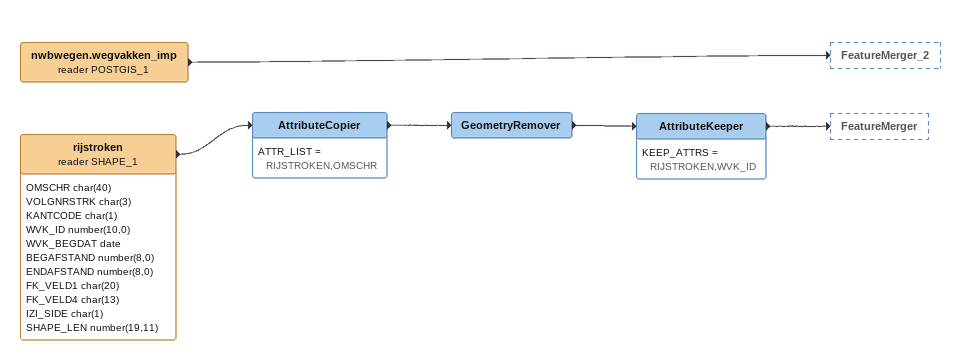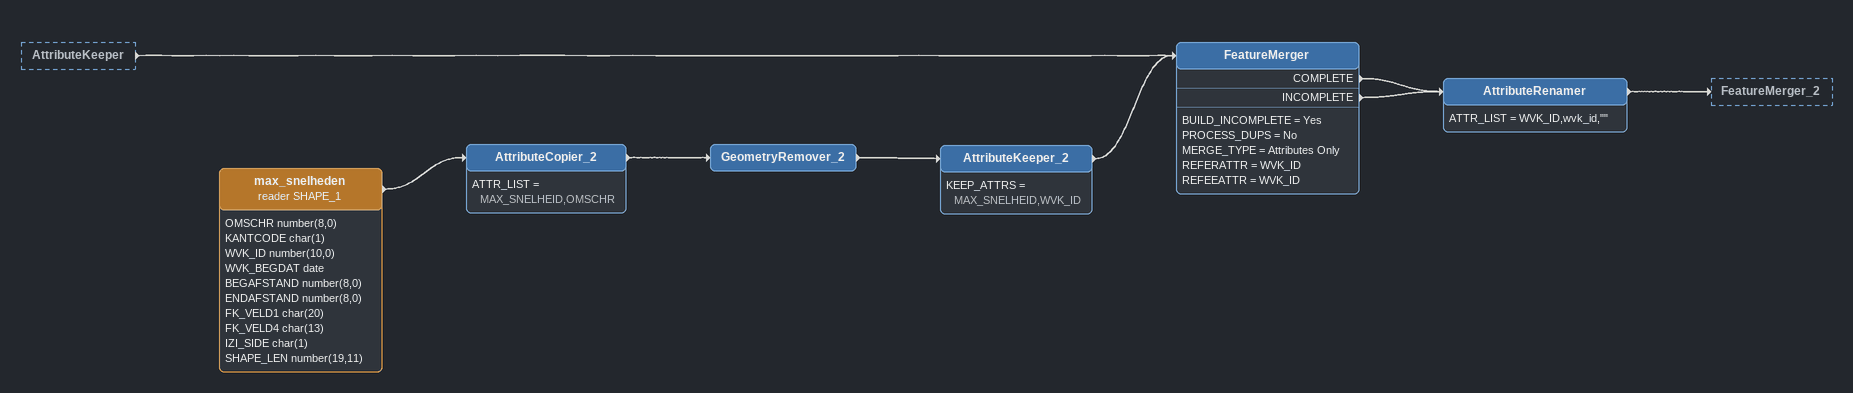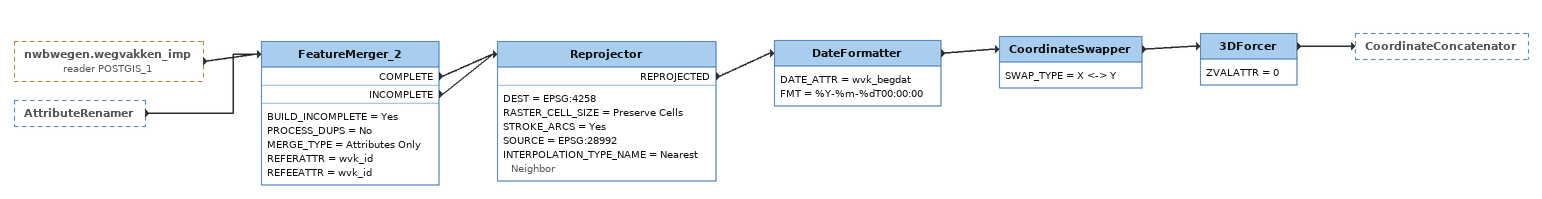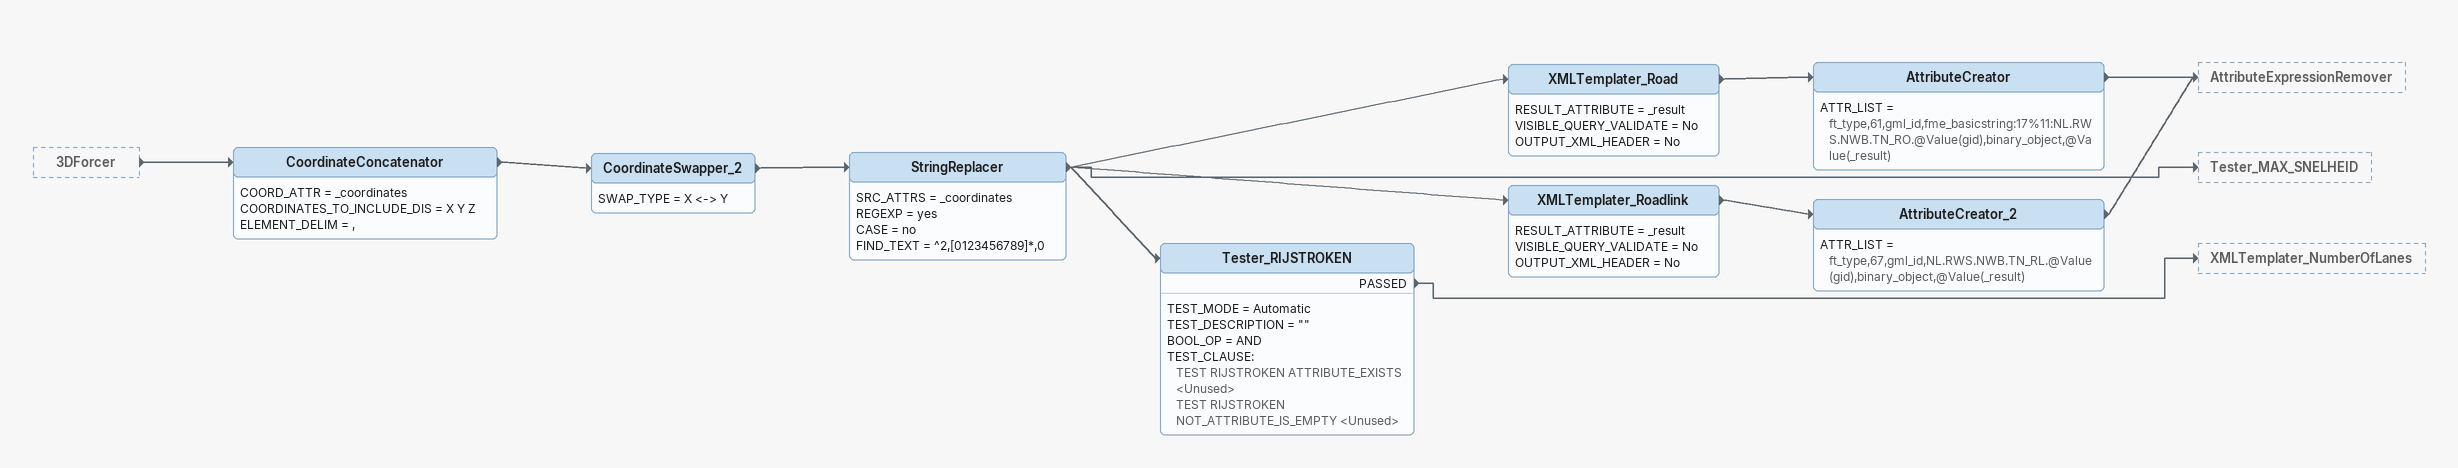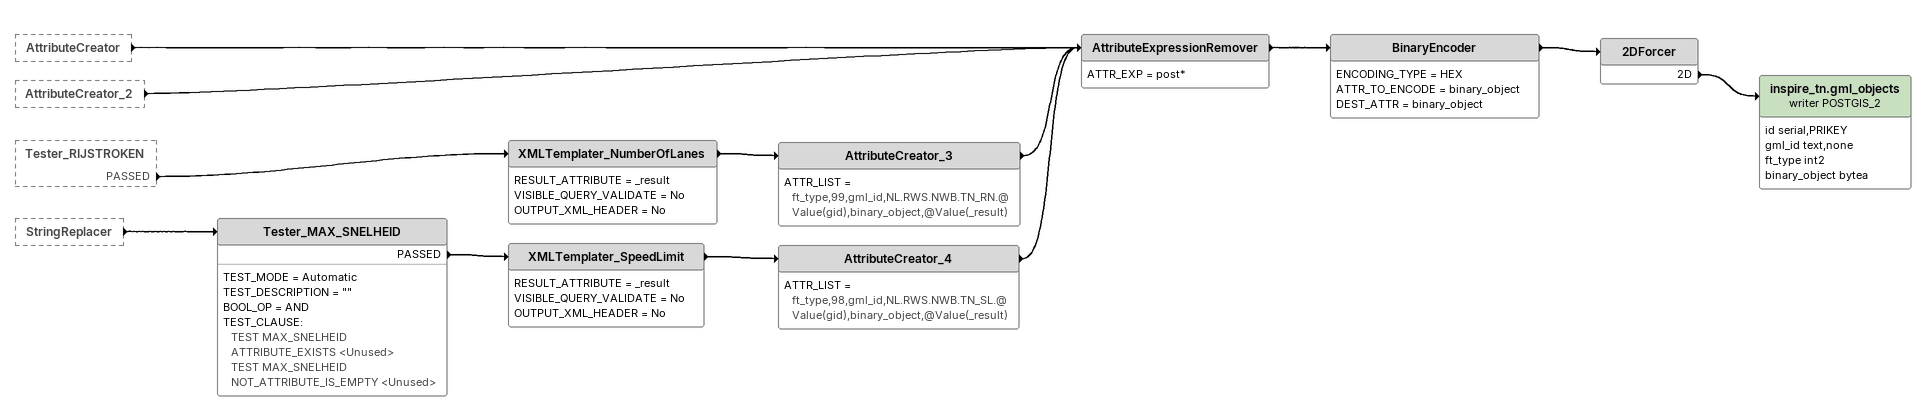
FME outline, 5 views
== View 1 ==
nwbwegen.wegvakken_imp (reader POSTGIS_1)
    -> FeatureMerger_2
rijstroken (reader SHAPE_1)
    attributes: OMSCHR char(40), VOLGNRSTRK char(3), KANTCODE char(1), WVK_ID number(10,0), WVK_BEGDAT date, BEGAFSTAND number(8,0), ENDAFSTAND number(8,0), FK_VELD1 char(20), FK_VELD4 char(13), IZI_SIDE char(1), SHAPE_LEN number(19,11)
    -> AttributeCopier
AttributeCopier
    ATTR_LIST = RIJSTROKEN,OMSCHR
    -> GeometryRemover
GeometryRemover
    -> AttributeKeeper
AttributeKeeper
    KEEP_ATTRS = RIJSTROKEN,WVK_ID
    -> FeatureMerger

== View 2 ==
AttributeKeeper [outside]
    -> FeatureMerger
max_snelheden (reader SHAPE_1)
    attributes: OMSCHR number(8,0), KANTCODE char(1), WVK_ID number(10,0), WVK_BEGDAT date, BEGAFSTAND number(8,0), ENDAFSTAND number(8,0), FK_VELD1 char(20), FK_VELD4 char(13), IZI_SIDE char(1), SHAPE_LEN number(19,11)
    -> AttributeCopier_2
AttributeCopier_2
    ATTR_LIST = MAX_SNELHEID,OMSCHR
    -> GeometryRemover_2
GeometryRemover_2
    -> AttributeKeeper_2
AttributeKeeper_2
    KEEP_ATTRS = MAX_SNELHEID,WVK_ID
    -> FeatureMerger
FeatureMerger
    BUILD_INCOMPLETE = Yes
    PROCESS_DUPS = No
    MERGE_TYPE = Attributes Only
    REFERATTR = WVK_ID
    REFEEATTR = WVK_ID
    COMPLETE -> AttributeRenamer
    INCOMPLETE -> AttributeRenamer
AttributeRenamer
    ATTR_LIST = WVK_ID,wvk_id,""
    -> FeatureMerger_2

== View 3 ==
nwbwegen.wegvakken_imp (reader POSTGIS_1) [outside]
    -> FeatureMerger_2
AttributeRenamer [outside]
    -> FeatureMerger_2
FeatureMerger_2
    BUILD_INCOMPLETE = Yes
    PROCESS_DUPS = No
    MERGE_TYPE = Attributes Only
    REFERATTR = wvk_id
    REFEEATTR = wvk_id
    COMPLETE -> Reprojector
    INCOMPLETE -> Reprojector
Reprojector
    DEST = EPSG:4258
    RASTER_CELL_SIZE = Preserve Cells
    STROKE_ARCS = Yes
    SOURCE = EPSG:28992
    INTERPOLATION_TYPE_NAME = Nearest Neighbor
    REPROJECTED -> DateFormatter
DateFormatter
    DATE_ATTR = wvk_begdat
    FMT = %Y-%m-%dT00:00:00
    -> CoordinateSwapper
CoordinateSwapper
    SWAP_TYPE = X <-> Y
    -> 3DForcer
3DForcer
    ZVALATTR = 0
    -> CoordinateConcatenator

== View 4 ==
3DForcer [outside]
    -> CoordinateConcatenator
CoordinateConcatenator
    COORD_ATTR = _coordinates
    COORDINATES_TO_INCLUDE_DIS = X Y Z
    ELEMENT_DELIM = ,
    -> CoordinateSwapper_2
CoordinateSwapper_2
    SWAP_TYPE = X <-> Y
    -> StringReplacer
StringReplacer
    SRC_ATTRS = _coordinates
    REGEXP = yes
    CASE = no
    FIND_TEXT = ^2,[0123456789]*,0
    -> XMLTemplater_Road
    -> XMLTemplater_Roadlink
    -> Tester_RIJSTROKEN
    -> Tester_MAX_SNELHEID
XMLTemplater_Road
    RESULT_ATTRIBUTE = _result
    VISIBLE_QUERY_VALIDATE = No
    OUTPUT_XML_HEADER = No
    -> AttributeCreator
AttributeCreator
    ATTR_LIST = ft_type,61,gml_id,fme_basicstring:17%11:NL.RWS.NWB.TN_RO.@Value(gid),binary_object,@Value(_result)
    -> AttributeExpressionRemover
XMLTemplater_Roadlink
    RESULT_ATTRIBUTE = _result
    VISIBLE_QUERY_VALIDATE = No
    OUTPUT_XML_HEADER = No
    -> AttributeCreator_2
AttributeCreator_2
    ATTR_LIST = ft_type,67,gml_id,NL.RWS.NWB.TN_RL.@Value(gid),binary_object,@Value(_result)
    -> AttributeExpressionRemover
Tester_RIJSTROKEN
    TEST_MODE = Automatic
    TEST_DESCRIPTION = ""
    BOOL_OP = AND
    TEST_CLAUSE:
      TEST RIJSTROKEN ATTRIBUTE_EXISTS <Unused>
      TEST RIJSTROKEN NOT_ATTRIBUTE_IS_EMPTY <Unused>
    PASSED -> XMLTemplater_NumberOfLanes

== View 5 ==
AttributeCreator [outside]
    -> AttributeExpressionRemover
AttributeCreator_2 [outside]
    -> AttributeExpressionRemover
Tester_RIJSTROKEN [outside]
    PASSED -> XMLTemplater_NumberOfLanes
StringReplacer [outside]
    -> Tester_MAX_SNELHEID
XMLTemplater_NumberOfLanes
    RESULT_ATTRIBUTE = _result
    VISIBLE_QUERY_VALIDATE = No
    OUTPUT_XML_HEADER = No
    -> AttributeCreator_3
AttributeCreator_3
    ATTR_LIST = ft_type,99,gml_id,NL.RWS.NWB.TN_RN.@Value(gid),binary_object,@Value(_result)
    -> AttributeExpressionRemover
Tester_MAX_SNELHEID
    TEST_MODE = Automatic
    TEST_DESCRIPTION = ""
    BOOL_OP = AND
    TEST_CLAUSE:
      TEST MAX_SNELHEID ATTRIBUTE_EXISTS <Unused>
      TEST MAX_SNELHEID NOT_ATTRIBUTE_IS_EMPTY <Unused>
    PASSED -> XMLTemplater_SpeedLimit
XMLTemplater_SpeedLimit
    RESULT_ATTRIBUTE = _result
    VISIBLE_QUERY_VALIDATE = No
    OUTPUT_XML_HEADER = No
    -> AttributeCreator_4
AttributeCreator_4
    ATTR_LIST = ft_type,98,gml_id,NL.RWS.NWB.TN_SL.@Value(gid),binary_object,@Value(_result)
    -> AttributeExpressionRemover
AttributeExpressionRemover
    ATTR_EXP = post*
    -> BinaryEncoder
BinaryEncoder
    ENCODING_TYPE = HEX
    ATTR_TO_ENCODE = binary_object
    DEST_ATTR = binary_object
    -> 2DForcer
2DForcer
    2D -> inspire_tn.gml_objects (writer POSTGIS_2)
inspire_tn.gml_objects (writer POSTGIS_2)
    attributes: id serial,PRIKEY, gml_id text,none, ft_type int2, binary_object bytea
